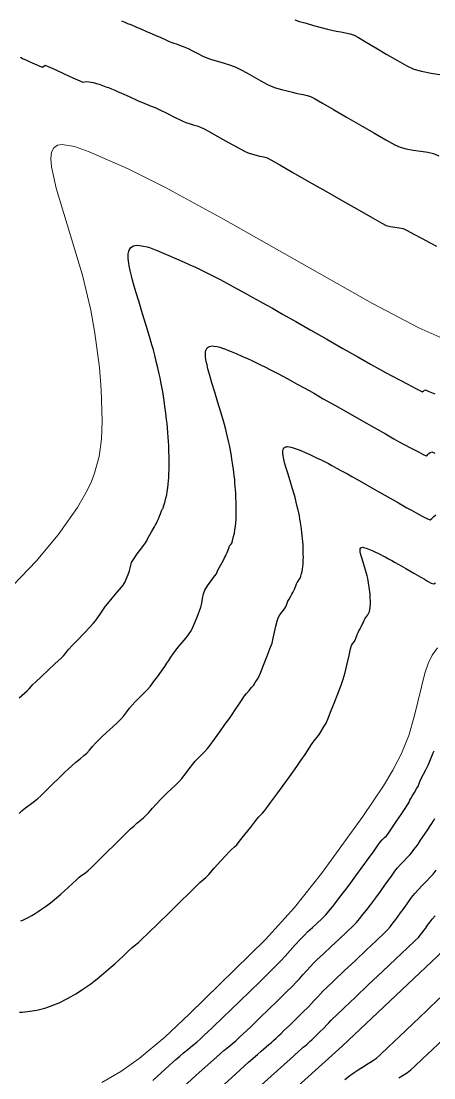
# Model space of a CAD drawing. Extents: x 27 to 849, y 0 to 853.
# Drawn here: x 577.4 to 611.2, y 308.7 to 395 of the extents above; entities that cross this region are included whole.
import ezdxf

# ---------------------------------------------------------------- set-up
doc = ezdxf.new("R2010")
doc.units = 0
doc.header["$LTSCALE"] = 2
doc.layers.add('Curva 1 m', color=5, linetype='Continuous')
doc.layers.add('Curva Mestra', color=1, linetype='Continuous')

msp = doc.modelspace()

# ---------------------------------------------------------------- linework, layer by layer
at = {"extrusion": (-0.049704, 0.050571, 0.997483), "elevation": -45.882}
msp.add_lwpolyline([(-371.684, 250.552), (-374.359, -58.63), (-849.748, -54.517), (-847.073, 254.665)], close=True, dxfattribs=at)
at = {"layer": 'Curva 1 m', "linetype": 'Continuous', "lineweight": -3}
for points, elevation in [([(585.637, 395.025), (585.907, 394.924), (586.142, 394.831), (586.401, 394.724), (586.816, 394.548), (587.27, 394.355), (587.648, 394.193), (587.967, 394.054), (588.395, 393.864), (588.854, 393.662), (589.266, 393.482), (589.555, 393.36), (589.848, 393.25), (590.192, 393.129), (590.534, 393.006), (590.826, 392.891), (591.093, 392.764), (591.461, 392.575), (591.876, 392.362), (592.284, 392.16), (592.63, 392.005), (593.009, 391.876), (593.503, 391.732), (594.044, 391.578), (594.565, 391.42), (594.995, 391.264), (595.382, 391.073), (595.893, 390.79), (596.464, 390.462), (597.026, 390.139), (597.516, 389.867), (597.865, 389.697), (598.244, 389.565), (598.71, 389.431), (599.189, 389.306), (599.608, 389.203), (599.892, 389.134), (600.173, 389.073), (600.501, 389.01), (600.826, 388.94), (601.098, 388.858), (601.406, 388.693), (602.064, 388.317), (602.975, 387.788), (604.045, 387.165), (605.177, 386.508), (606.275, 385.876), (607.243, 385.327), (607.987, 384.92), (608.409, 384.716), (608.897, 384.586), (609.487, 384.486), (610.107, 384.4), (610.685, 384.308), (611.149, 384.193), (611.582, 384.003)], 47), ([(599.808, 395.122), (600.186, 394.992), (600.727, 394.833), (601.349, 394.664), (601.966, 394.502), (602.494, 394.367), (602.848, 394.277), (603.176, 394.205), (603.56, 394.131), (603.961, 394.051), (604.339, 393.963), (604.657, 393.864), (605.016, 393.675), (605.642, 393.306), (606.441, 392.822), (607.322, 392.293), (608.192, 391.785), (608.959, 391.366), (609.53, 391.102), (610.164, 390.923), (610.961, 390.764), (611.814, 390.624)], 48), ([(577.397, 392.055), (577.624, 391.944), (577.824, 391.849), (578.099, 391.722), (578.546, 391.518), (578.972, 391.33), (579.186, 391.249), (579.304, 391.33), (579.422, 391.411), (579.664, 391.31), (580.226, 391.054), (580.949, 390.72), (581.673, 390.384), (582.24, 390.124), (582.49, 390.017), (582.647, 390.041), (582.806, 390.072), (583.005, 390.048), (583.331, 389.993), (583.617, 389.931), (583.827, 389.863), (584.1, 389.763), (584.37, 389.659), (584.576, 389.578), (584.817, 389.479), (585.09, 389.362), (585.329, 389.259), (585.654, 389.117), (586.262, 388.85), (586.962, 388.543), (587.562, 388.281), (587.872, 388.148), (588.074, 388.073), (588.306, 387.991), (588.507, 387.914), (588.792, 387.775), (589.338, 387.502), (589.982, 387.18), (590.562, 386.895), (590.913, 386.732), (591.185, 386.64), (591.506, 386.549), (591.826, 386.456), (592.096, 386.361), (592.389, 386.21), (592.942, 385.909), (593.648, 385.517), (594.404, 385.097), (595.104, 384.709), (595.646, 384.413), (595.923, 384.271), (596.168, 384.189), (596.466, 384.107), (596.747, 384.036), (596.936, 383.99), (597.13, 383.949), (597.351, 383.905), (597.539, 383.852), (597.84, 383.687), (598.578, 383.267), (599.647, 382.657), (600.937, 381.919), (602.341, 381.116), (603.751, 380.311), (605.058, 379.566), (606.155, 378.946), (606.934, 378.513), (607.287, 378.329), (607.597, 378.252), (607.971, 378.196), (608.345, 378.142), (608.657, 378.068), (608.985, 377.915), (609.541, 377.625), (610.207, 377.267), (610.866, 376.911), (611.4, 376.627)], 46), ([(577.272, 339.75), (577.709, 340.121), (577.936, 340.319), (578.09, 340.483), (578.259, 340.675), (578.411, 340.841), (578.633, 341.051), (579.088, 341.475), (579.661, 342.007), (580.233, 342.539), (580.688, 342.964), (580.908, 343.176), (581.053, 343.351), (581.211, 343.558), (581.353, 343.735), (581.588, 343.983), (582.049, 344.459), (582.59, 345.019), (583.067, 345.517), (583.337, 345.809), (583.512, 346.034), (583.713, 346.312), (583.895, 346.57), (584.012, 346.738), (584.119, 346.898), (584.238, 347.082), (584.348, 347.24), (584.531, 347.463), (584.886, 347.885), (585.293, 348.368), (585.635, 348.773), (585.792, 348.962), (585.873, 349.088), (585.947, 349.218), (586.04, 349.438), (586.19, 349.815), (586.3, 350.113), (586.351, 350.334), (586.401, 350.589), (586.466, 350.803), (586.625, 351.051), (586.94, 351.496), (587.3, 351.994), (587.598, 352.403), (587.726, 352.579), (587.754, 352.656), (587.782, 352.733), (587.886, 352.919), (588.109, 353.312), (588.331, 353.703), (588.436, 353.888), (588.47, 353.957), (588.504, 354.026), (588.561, 354.146), (588.668, 354.379), (588.759, 354.584), (588.837, 354.786), (588.922, 355.015), (588.966, 355.131), (589.008, 355.19), (589.05, 355.249), (589.09, 355.384), (589.175, 355.689), (589.271, 356.046), (589.34, 356.338), (589.385, 356.596), (589.428, 356.898), (589.466, 357.201), (589.493, 357.462), (589.512, 357.732), (589.528, 358.057), (589.54, 358.386), (589.546, 358.668), (589.543, 358.965), (589.534, 359.408), (589.521, 359.905), (589.506, 360.364), (589.492, 360.692), (589.471, 361.029), (589.441, 361.42), (589.407, 361.81), (589.374, 362.146), (589.334, 362.489), (589.27, 362.988), (589.197, 363.539), (589.128, 364.041), (589.077, 364.391), (589.018, 364.738), (588.945, 365.141), (588.868, 365.544), (588.798, 365.889), (588.724, 366.22), (588.617, 366.689), (588.492, 367.22), (588.365, 367.738), (588.255, 368.169), (588.139, 368.572), (587.932, 369.263), (587.667, 370.142), (587.373, 371.109), (587.083, 372.066), (586.827, 372.911), (586.637, 373.546), (586.543, 373.87), (586.458, 374.218), (586.363, 374.64), (586.282, 375.021), (586.238, 375.245), (586.216, 375.426), (586.198, 375.631), (586.191, 375.791), (586.204, 376.016), (586.234, 376.215), (586.299, 376.369), (586.379, 376.502), (586.491, 376.591), (586.616, 376.663), (586.765, 376.7), (586.931, 376.718), (587.13, 376.694), (587.456, 376.639), (587.742, 376.577), (587.945, 376.512), (588.206, 376.417), (588.475, 376.314), (588.701, 376.223), (589.001, 376.098), (589.519, 375.875), (590.142, 375.604), (590.755, 375.334), (591.244, 375.112), (591.683, 374.906), (592.189, 374.661), (592.716, 374.402), (593.219, 374.151), (593.651, 373.93), (594.009, 373.741), (594.509, 373.471), (595.104, 373.148), (595.745, 372.797), (596.386, 372.445), (596.98, 372.117), (597.478, 371.841), (597.976, 371.561), (598.805, 371.091), (599.88, 370.481), (601.117, 369.778), (602.432, 369.031), (603.741, 368.287), (604.959, 367.596), (606.002, 367.005), (606.786, 366.563), (607.226, 366.317), (607.727, 366.049), (608.365, 365.714), (609.037, 365.363), (609.644, 365.048), (610.015, 364.858), (610.192, 364.768), (610.25, 364.739), (610.258, 364.736), (610.264, 364.738), (610.284, 364.755), (610.323, 364.793), (610.36, 364.83), (610.42, 364.869), (610.481, 364.901), (610.702, 364.805), (611.245, 364.565)], 44), ([(577.286, 330.313), (577.497, 330.515), (577.683, 330.682), (577.913, 330.857), (578.223, 331.078), (578.544, 331.31), (578.808, 331.516), (579.065, 331.756), (579.495, 332.177), (580.017, 332.693), (580.548, 333.219), (581.004, 333.668), (581.304, 333.955), (581.583, 334.2), (581.922, 334.486), (582.271, 334.778), (582.582, 335.041), (582.804, 335.241), (583.029, 335.477), (583.281, 335.761), (583.532, 336.046), (583.754, 336.285), (584.025, 336.543), (584.453, 336.937), (584.932, 337.377), (585.359, 337.773), (585.627, 338.036), (585.839, 338.288), (586.074, 338.592), (586.307, 338.898), (586.515, 339.154), (586.731, 339.383), (587.041, 339.698), (587.393, 340.054), (587.732, 340.406), (588.003, 340.709), (588.267, 341.046), (588.584, 341.477), (588.905, 341.926), (589.178, 342.315), (589.354, 342.568), (589.509, 342.8), (589.686, 343.072), (589.865, 343.343), (590.025, 343.571), (590.262, 343.864), (590.604, 344.265), (590.927, 344.643), (591.108, 344.863), (591.214, 345.022), (591.327, 345.207), (591.418, 345.374), (591.507, 345.58), (591.664, 345.962), (591.846, 346.42), (592.013, 346.854), (592.124, 347.164), (592.202, 347.484), (592.275, 347.862), (592.355, 348.237), (592.456, 348.544), (592.663, 348.884), (592.971, 349.309), (593.258, 349.684), (593.401, 349.876), (593.458, 350.029), (593.513, 350.185), (593.648, 350.429), (593.868, 350.814), (594.004, 351.051), (594.073, 351.188), (594.14, 351.327), (594.194, 351.442), (594.269, 351.604), (594.331, 351.745), (594.384, 351.887), (594.442, 352.047), (594.486, 352.156), (594.572, 352.273), (594.654, 352.391), (594.713, 352.581), (594.802, 352.912), (594.872, 353.209), (594.917, 353.475), (594.958, 353.781), (594.987, 354.051), (595.006, 354.332), (595.019, 354.664), (595.026, 354.956), (595.023, 355.254), (595.013, 355.696), (594.999, 356.148), (594.986, 356.474), (594.97, 356.726), (594.947, 357.02), (594.922, 357.313), (594.898, 357.564), (594.857, 357.907), (594.792, 358.402), (594.725, 358.899), (594.674, 359.248), (594.63, 359.509), (594.576, 359.811), (594.518, 360.113), (594.465, 360.371), (594.392, 360.701), (594.284, 361.169), (594.164, 361.665), (594.058, 362.081), (593.952, 362.446), (593.763, 363.079), (593.524, 363.869), (593.271, 364.703), (593.038, 365.47), (592.861, 366.059), (592.774, 366.357), (592.711, 366.618), (592.639, 366.935), (592.578, 367.22), (592.546, 367.389), (592.522, 367.603), (592.51, 367.798), (592.522, 367.971), (592.543, 368.116), (592.593, 368.23), (592.651, 368.331), (592.736, 368.397), (592.829, 368.452), (592.942, 368.478), (593.065, 368.493), (593.208, 368.475), (593.455, 368.434), (593.673, 368.388), (593.888, 368.317), (594.157, 368.216), (594.393, 368.122), (594.617, 368.028), (595.006, 367.861), (595.474, 367.658), (595.934, 367.455), (596.3, 367.289), (596.629, 367.134), (597.008, 366.951), (597.404, 366.756), (597.781, 366.568), (598.105, 366.403), (598.43, 366.23), (598.891, 365.981), (599.433, 365.685), (599.998, 365.375), (600.531, 365.081), (600.975, 364.835), (601.407, 364.593), (602.136, 364.179), (603.076, 363.646), (604.14, 363.041), (605.241, 362.415), (606.293, 361.818), (607.209, 361.299), (607.902, 360.907), (608.286, 360.693), (608.748, 360.444), (609.332, 360.132), (609.911, 359.827), (610.288, 359.633), (610.479, 359.539), (610.547, 359.51), (610.561, 359.507), (610.577, 359.513), (610.618, 359.543), (610.686, 359.615), (610.765, 359.695), (610.883, 359.779), (611.006, 359.838), (611.25, 359.738)], 43), ([(577.428, 321.531), (577.581, 321.597), (577.754, 321.677), (577.903, 321.751), (578.066, 321.84), (578.323, 321.985), (578.601, 322.147), (578.83, 322.286), (579.038, 322.425), (579.28, 322.593), (579.52, 322.766), (579.724, 322.918), (579.974, 323.118), (580.323, 323.406), (580.689, 323.715), (580.992, 323.976), (581.287, 324.249), (581.636, 324.582), (581.959, 324.89), (582.179, 325.091), (582.416, 325.27), (582.693, 325.467), (582.929, 325.647), (583.182, 325.888), (583.708, 326.401), (584.4, 327.08), (585.15, 327.817), (585.85, 328.505), (586.393, 329.037), (586.672, 329.306), (586.902, 329.505), (587.175, 329.732), (587.446, 329.96), (587.672, 330.163), (587.886, 330.389), (588.19, 330.726), (588.529, 331.108), (588.85, 331.465), (589.096, 331.729), (589.383, 332.001), (589.725, 332.309), (590.065, 332.619), (590.345, 332.897), (590.578, 333.171), (590.875, 333.548), (591.189, 333.954), (591.472, 334.32), (591.678, 334.572), (591.904, 334.815), (592.176, 335.089), (592.447, 335.364), (592.67, 335.609), (592.886, 335.89), (593.242, 336.374), (593.671, 336.965), (594.102, 337.564), (594.467, 338.074), (594.696, 338.398), (594.944, 338.766), (595.235, 339.209), (595.508, 339.622), (595.702, 339.903), (595.871, 340.111), (596.078, 340.351), (596.278, 340.582), (596.424, 340.764), (596.583, 341.001), (596.752, 341.28), (596.889, 341.53), (597.023, 341.84), (597.258, 342.412), (597.532, 343.099), (597.782, 343.75), (597.948, 344.215), (598.054, 344.613), (598.163, 345.103), (598.269, 345.6), (598.365, 346.022), (598.446, 346.285), (598.586, 346.517), (598.783, 346.784), (598.969, 347.023), (599.076, 347.173), (599.134, 347.318), (599.19, 347.489), (599.244, 347.636), (599.34, 347.814), (599.473, 348.042), (599.571, 348.213), (599.643, 348.354), (599.721, 348.515), (599.776, 348.628), (599.842, 348.769), (599.903, 348.907), (599.953, 349.045), (600.007, 349.18), (600.076, 349.276), (600.179, 349.41), (600.259, 349.534), (600.311, 349.688), (600.364, 349.895), (600.404, 350.079), (600.434, 350.256), (600.461, 350.461), (600.48, 350.64), (600.493, 350.828), (600.502, 351.049), (600.507, 351.244), (600.504, 351.442), (600.498, 351.737), (600.489, 352.038), (600.48, 352.256), (600.464, 352.487), (600.443, 352.751), (600.421, 352.983), (600.394, 353.211), (600.351, 353.541), (600.306, 353.873), (600.272, 354.105), (600.231, 354.344), (600.18, 354.616), (600.133, 354.854), (600.084, 355.074), (600.012, 355.385), (599.932, 355.717), (599.861, 355.994), (599.773, 356.297), (599.614, 356.827), (599.421, 357.464), (599.23, 358.092), (599.079, 358.592), (599.005, 358.845), (598.947, 359.09), (598.886, 359.368), (598.853, 359.532), (598.838, 359.677), (598.829, 359.805), (598.838, 359.917), (598.851, 360.017), (598.885, 360.092), (598.923, 360.16), (598.981, 360.203), (599.042, 360.241), (599.119, 360.257), (599.199, 360.268), (599.37, 360.244), (599.605, 360.198), (599.748, 360.151), (599.927, 360.083), (600.085, 360.021), (600.291, 359.934), (600.646, 359.781), (601.039, 359.609), (601.356, 359.466), (601.636, 359.333), (601.96, 359.176), (602.283, 359.015), (602.559, 358.875), (602.831, 358.73), (603.224, 358.517), (603.671, 358.272), (604.109, 358.031), (604.473, 357.83), (604.882, 357.6), (605.591, 357.197), (606.478, 356.693), (607.42, 356.158), (608.294, 355.662), (608.977, 355.275), (609.347, 355.068), (609.74, 354.851), (610.221, 354.587), (610.644, 354.365), (610.863, 354.277), (611.017, 354.399), (611.17, 354.56), (611.346, 354.69)], 42), ([(577.312, 314.08), (577.545, 314.088), (577.748, 314.102), (577.976, 314.131), (578.335, 314.184), (578.727, 314.25), (579.049, 314.317), (579.37, 314.411), (579.757, 314.541), (580.114, 314.667), (580.34, 314.753), (580.544, 314.84), (580.774, 314.948), (580.973, 315.047), (581.191, 315.165), (581.533, 315.359), (581.904, 315.574), (582.209, 315.76), (582.487, 315.945), (582.809, 316.169), (583.13, 316.4), (583.401, 316.603), (583.653, 316.803), (584.004, 317.091), (584.398, 317.419), (584.779, 317.742), (585.092, 318.013), (585.413, 318.307), (585.808, 318.679), (586.2, 319.053), (586.514, 319.351), (586.674, 319.5), (586.793, 319.589), (586.931, 319.688), (587.049, 319.778), (587.285, 320.006), (587.851, 320.557), (588.636, 321.326), (589.531, 322.203), (590.429, 323.082), (591.219, 323.856), (591.792, 324.416), (592.04, 324.656), (592.199, 324.793), (592.383, 324.946), (592.54, 325.085), (592.771, 325.334), (593.217, 325.826), (593.738, 326.403), (594.192, 326.905), (594.439, 327.173), (594.638, 327.359), (594.869, 327.567), (595.064, 327.757), (595.296, 328.039), (595.719, 328.574), (596.205, 329.19), (596.622, 329.719), (596.84, 329.991), (596.997, 330.157), (597.181, 330.342), (597.336, 330.509), (597.505, 330.734), (597.861, 331.218), (598.335, 331.868), (598.859, 332.589), (599.363, 333.285), (599.779, 333.863), (600.038, 334.227), (600.31, 334.627), (600.643, 335.127), (600.974, 335.628), (601.241, 336.03), (601.379, 336.234), (601.494, 336.372), (601.628, 336.526), (601.74, 336.665), (601.854, 336.836), (602.03, 337.115), (602.216, 337.424), (602.36, 337.687), (602.498, 338.001), (602.738, 338.581), (603.034, 339.314), (603.336, 340.082), (603.598, 340.772), (603.772, 341.267), (603.922, 341.818), (604.087, 342.512), (604.242, 343.206), (604.366, 343.759), (604.436, 344.027), (604.529, 344.171), (604.653, 344.328), (604.751, 344.471), (604.831, 344.669), (604.916, 344.92), (604.975, 345.087), (605.055, 345.233), (605.139, 345.376), (605.226, 345.55), (605.347, 345.795), (605.412, 345.929), (605.444, 345.999), (605.476, 346.068), (605.501, 346.137), (605.527, 346.205), (605.612, 346.322), (605.766, 346.533), (605.863, 346.677), (605.905, 346.811), (605.936, 346.949), (605.957, 347.089), (605.974, 347.23), (605.983, 347.377), (605.987, 347.531), (605.985, 347.674), (605.98, 347.879), (605.974, 348.038), (605.961, 348.219), (605.944, 348.401), (605.924, 348.567), (605.894, 348.794), (605.87, 348.962), (605.837, 349.15), (605.8, 349.337), (605.765, 349.495), (605.713, 349.714), (605.664, 349.907), (605.584, 350.18), (605.444, 350.642), (605.308, 351.092), (605.236, 351.332), (605.19, 351.532), (605.16, 351.676), (605.154, 351.746), (605.149, 351.812), (605.153, 351.867), (605.159, 351.918), (605.195, 351.99), (605.255, 352.03), (605.334, 352.044), (605.425, 352.03), (605.536, 352.009), (605.65, 351.969), (605.776, 351.92), (605.927, 351.856), (606.186, 351.744), (606.412, 351.643), (606.605, 351.551), (606.823, 351.443), (607.013, 351.347), (607.194, 351.251), (607.456, 351.108), (607.736, 350.954), (607.97, 350.825), (608.302, 350.637), (608.88, 350.309), (609.536, 349.936), (610.101, 349.616), (610.407, 349.444), (610.666, 349.289), (610.96, 349.12), (611.165, 349.048), (611.298, 349.134)], 41), ([(588.204, 308.501), (588.893, 309.126), (589.546, 309.72), (590.078, 310.201), (590.401, 310.489), (590.705, 310.746), (591.063, 311.041), (591.437, 311.348), (591.792, 311.642), (592.092, 311.899), (592.382, 312.163), (592.715, 312.473), (593.061, 312.8), (593.391, 313.115), (593.674, 313.386), (593.987, 313.688), (594.557, 314.241), (595.299, 314.963), (596.131, 315.773), (596.967, 316.589), (597.724, 317.331), (598.318, 317.916), (598.665, 318.265), (599.02, 318.646), (599.43, 319.101), (599.852, 319.576), (600.244, 320.011), (600.564, 320.353), (600.877, 320.656), (601.25, 320.998), (601.641, 321.354), (602.009, 321.7), (602.314, 322.01), (602.621, 322.365), (602.994, 322.826), (603.391, 323.332), (603.771, 323.825), (604.091, 324.244), (604.379, 324.633), (604.806, 325.22), (605.308, 325.915), (605.822, 326.627), (606.283, 327.266), (606.628, 327.741), (606.792, 327.962), (606.955, 328.14), (607.145, 328.337), (607.29, 328.491), (607.401, 328.627), (607.524, 328.786), (607.629, 328.928), (607.797, 329.175), (608.124, 329.663), (608.501, 330.229), (608.82, 330.707), (608.971, 330.935), (609.067, 331.086), (609.154, 331.234), (609.221, 331.382), (609.287, 331.531), (609.394, 331.708), (609.594, 332.031), (609.795, 332.36), (609.907, 332.552), (609.954, 332.68), (610, 332.829), (610.046, 332.957), (610.149, 333.165), (610.335, 333.523), (610.516, 333.868), (610.606, 334.039), (610.659, 334.142), (610.712, 334.247), (610.793, 334.447), (610.956, 334.85), (611.115, 335.246), (611.189, 335.428)], 39), ([(590.658, 307.924), (591.759, 308.92), (592.707, 309.776), (593.397, 310.398), (593.724, 310.69), (594.016, 310.937), (594.361, 311.22), (594.704, 311.502), (594.992, 311.749), (595.27, 312.002), (595.59, 312.301), (595.907, 312.603), (596.179, 312.863), (596.464, 313.139), (596.989, 313.649), (597.66, 314.302), (598.383, 315.007), (599.064, 315.672), (599.608, 316.208), (599.922, 316.523), (600.183, 316.803), (600.479, 317.133), (600.787, 317.48), (601.084, 317.81), (601.346, 318.088), (601.644, 318.377), (602.146, 318.848), (602.768, 319.43), (603.432, 320.049), (604.053, 320.633), (604.552, 321.108), (604.846, 321.403), (605.1, 321.694), (605.382, 322.043), (605.671, 322.413), (605.945, 322.77), (606.179, 323.078), (606.432, 323.422), (606.803, 323.937), (607.229, 324.531), (607.647, 325.113), (607.993, 325.589), (608.205, 325.867), (608.437, 326.126), (608.723, 326.423), (608.998, 326.707), (609.2, 326.924), (609.362, 327.122), (609.546, 327.356), (609.727, 327.593), (609.878, 327.799), (610.094, 328.113), (610.408, 328.582), (610.709, 329.036), (610.885, 329.304), (611.007, 329.495), (611.143, 329.714), (611.251, 329.902)], 38), ([(593.74, 307.911), (595.003, 309.051), (596.037, 309.983), (596.749, 310.625), (597.047, 310.892), (597.242, 311.057), (597.471, 311.245), (597.7, 311.434), (597.892, 311.598), (598.078, 311.766), (598.291, 311.966), (598.502, 312.167), (598.683, 312.341), (598.923, 312.572), (599.365, 313.002), (599.912, 313.534), (600.462, 314.072), (600.918, 314.52), (601.179, 314.78), (601.4, 315.02), (601.653, 315.303), (601.906, 315.586), (602.129, 315.824), (602.419, 316.103), (603.024, 316.675), (603.838, 317.441), (604.756, 318.306), (605.674, 319.171), (606.487, 319.939), (607.09, 320.513), (607.379, 320.796), (607.593, 321.046), (607.833, 321.346), (608.067, 321.65), (608.267, 321.913), (608.46, 322.18), (608.735, 322.57), (609.049, 323.012), (609.357, 323.436), (609.617, 323.772), (609.887, 324.076), (610.22, 324.426), (610.567, 324.783), (610.88, 325.107), (611.11, 325.358), (611.364, 325.668)], 37), ([(597.083, 308.132), (598.386, 309.307), (599.42, 310.238), (600.107, 310.857), (600.37, 311.094), (600.505, 311.207), (600.659, 311.334), (600.793, 311.447), (600.92, 311.563), (601.063, 311.699), (601.188, 311.818), (601.409, 312.032), (601.802, 312.415), (602.201, 312.804), (602.436, 313.038), (602.588, 313.204), (602.758, 313.395), (602.911, 313.56), (603.181, 313.818), (603.832, 314.434), (604.756, 315.307), (605.842, 316.333), (606.982, 317.411), (608.068, 318.438), (608.991, 319.311), (609.641, 319.929), (609.911, 320.189), (610.057, 320.362), (610.217, 320.566), (610.355, 320.747), (610.482, 320.923), (610.663, 321.181), (610.859, 321.454), (611.03, 321.677), (611.275, 321.944)], 36), ([(603.896, 308.571), (604.151, 308.777), (604.317, 308.907), (604.474, 309.024), (604.656, 309.154), (604.818, 309.265), (604.978, 309.367), (605.215, 309.514), (605.467, 309.669), (605.674, 309.799), (605.94, 309.964), (606.241, 310.154), (606.496, 310.332), (606.786, 310.599), (607.447, 311.223), (608.374, 312.102), (609.458, 313.133), (610.593, 314.212), (611.671, 315.238)], 34), ([(608.307, 308.707), (608.671, 308.936), (609.013, 309.162), (609.299, 309.369), (609.631, 309.668), (610.256, 310.256), (611.074, 311.035), (611.983, 311.907)], 33)]:
    msp.add_lwpolyline(points, dxfattribs=dict(at, elevation=elevation))
at = {"layer": 'Curva Mestra', "lineweight": 0}
for points, elevation in [([(576.19, 348.316), (578.67, 350.908), (580.475, 353.062), (582.05, 355.282), (582.868, 356.725), (583.186, 357.422), (583.445, 358.106), (583.808, 359.468), (584, 360.872), (584.065, 362.38), (583.998, 364.91), (583.851, 366.728), (583.479, 369.534), (583.13, 371.406), (582.451, 374.256), (580.312, 381.383), (579.931, 383.102), (579.872, 383.784), (579.926, 384.314), (580.107, 384.672), (580.403, 384.874), (580.797, 384.942), (581.81, 384.766), (583.01, 384.324), (586.189, 382.936), (589.196, 381.458), (593.98, 378.846), (606.165, 371.942), (609.956, 369.965), (613.626, 368.34)], 45), ([(584.043, 308.342), (585.588, 309.233), (587.078, 310.287), (589.191, 312.05), (591.169, 313.909), (597.408, 320.007), (599.782, 322.617), (602.003, 325.41), (605.379, 330.057), (607.057, 332.566), (607.831, 333.843), (608.531, 335.195), (609.128, 336.671), (609.596, 338.318), (610.426, 341.768), (610.706, 342.539), (611.048, 343.23), (611.468, 343.819)], 40), ([(585.685, 295.065), (603.693, 311.296), (612.443, 319.582), (614.931, 322.226), (616.627, 324.411), (617.544, 325.906), (618.209, 327.39), (618.903, 329.415), (619.435, 330.454), (619.793, 330.835), (620.243, 331.103), (620.804, 331.248), (621.462, 331.28), (622.199, 331.213), (622.997, 331.062), (624.695, 330.568), (626.406, 329.917), (628.011, 329.205), (630.994, 327.639), (634.738, 325.378), (643.01, 320.101), (652.948, 313.953), (667.78, 304.129)], 35)]:
    msp.add_lwpolyline(points, dxfattribs=dict(at, elevation=elevation)).dxf.unprotected_set("ltscale", 0)

doc.saveas('drawing.dxf')
